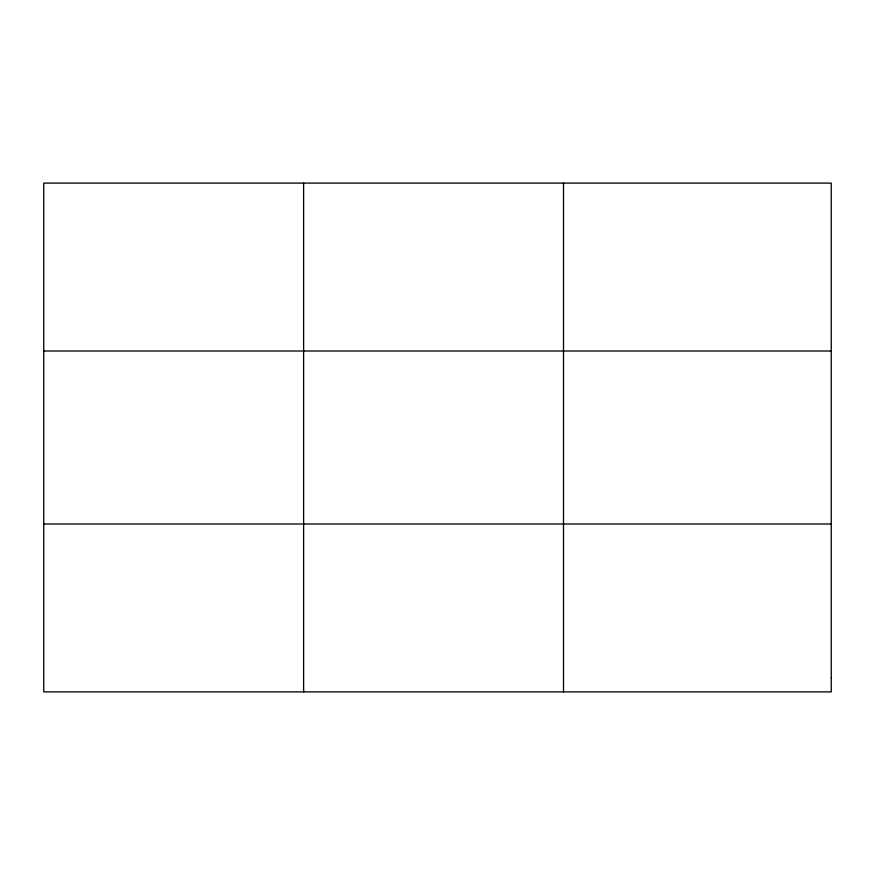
<?xml version="1.0" encoding="UTF-8"?>
<svg xmlns="http://www.w3.org/2000/svg" width="875" height="875" viewBox="0 0 875 875"><rect width="100%" height="100%" fill="white"/><g stroke="black" fill="none" stroke-linecap="round" stroke-linejoin="round"><path stroke-width="1.31" d="M303.625 183.105L303.625 691.895M563.5 183.105L563.5 691.895M43.75 351.006L831.25 351.006M43.75 523.994L831.25 523.994M831.25 677.906L831.25 691.895L43.75 691.895L43.75 183.105L831.25 183.105L831.25 677.906"/></g></svg>
